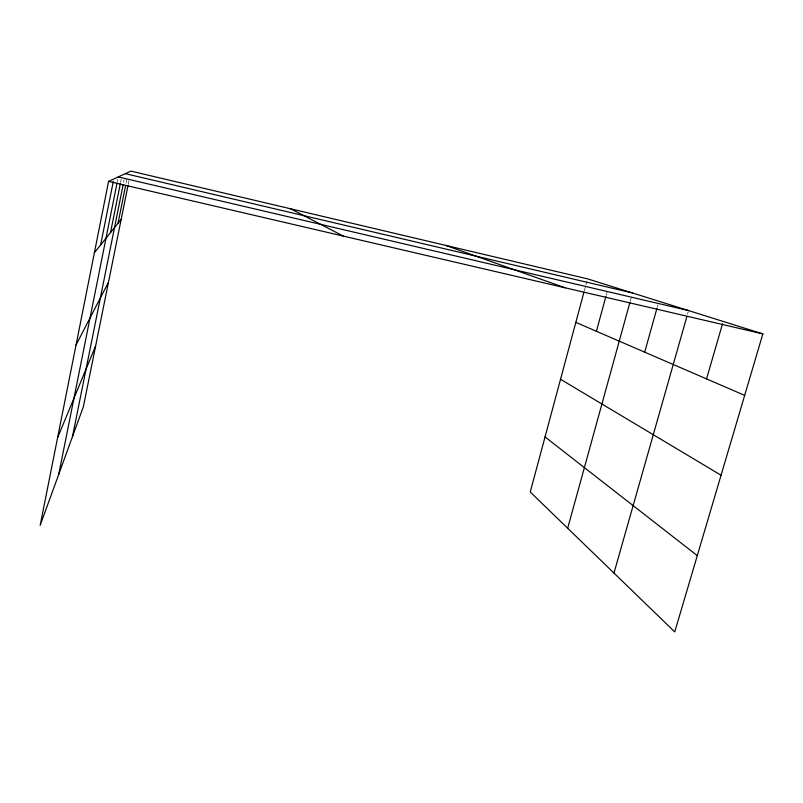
<?xml version="1.0" encoding="UTF-8"?>
<svg xmlns="http://www.w3.org/2000/svg" width="803" height="803" viewBox="0 0 803 803"><rect width="100%" height="100%" fill="white"/><g stroke="black" fill="none" stroke-linecap="round" stroke-linejoin="round"><path stroke-width="0.6" stroke-dasharray="4.01 3.01" d="M117.278 181.829L117.77 179.37M120.56 182.512L121.293 178.848M123.622 182.251L124.114 179.792M126.081 183.225L127.065 178.366M128.229 184.359L128.962 180.745M584.283 290.937L585.578 286.109M585.909 284.894L587.204 280.056M606.235 295.173L607.871 289.15M630.194 301.406L631.851 295.384M657.266 307.178L657.928 304.809M687.549 314.164L688.231 311.775"/><path stroke-width="1.2" d="M583.952 292.151L530.241 491.998L674.741 631.901L762.85 333.897L587.535 278.852L130.899 171.099L108.586 181.378L40.15 525.393L83.371 406.709L127.988 185.563M100.636 244.915L113.303 181.418M58.719 474.402L117.037 183.054M110.513 232.609L120.32 183.736M72.481 436.611L123.13 184.7M118.021 223.254L125.599 185.644M596.418 331.278L605.914 296.377M567.671 528.244L629.863 302.611M644.689 352.156L656.934 308.362M613.964 573.061L686.866 316.563M706.56 378.896L722.509 323.84M57.595 437.715L95.627 345.963M76.034 345.029L108.475 282.265M94.403 252.674L121.173 219.329M118.262 176.921L688.572 310.57M108.586 181.378L762.85 333.897M125.348 173.659L632.513 292.975M445.585 245.357L565.041 287.775M575.831 322.384L744.672 395.377M290.596 208.78L343.393 236.112M560.534 379.267L721.064 475.235M545.036 436.932L697.295 555.636"/></g></svg>
